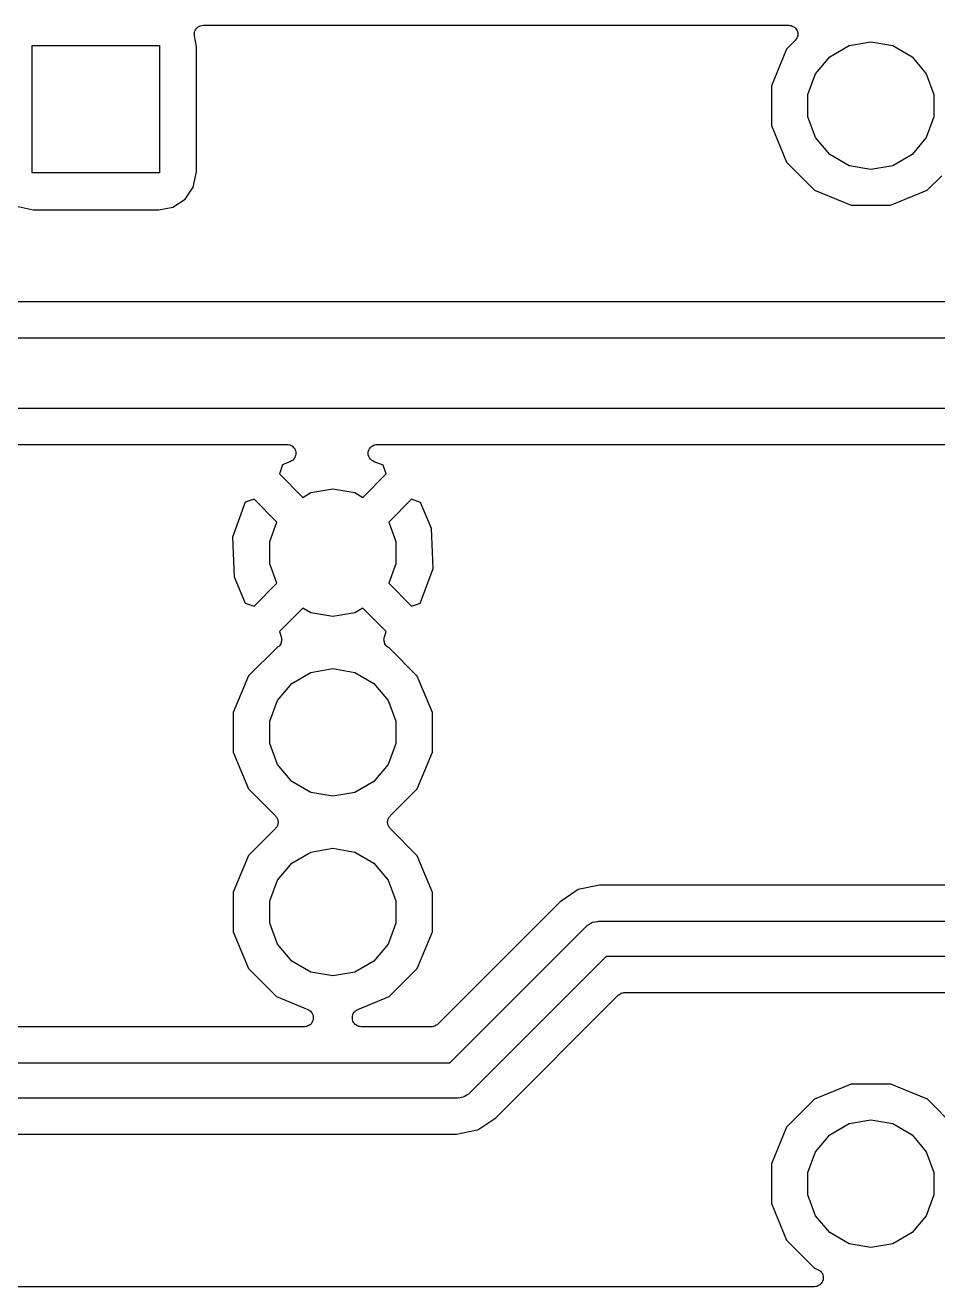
# Model space of a CAD drawing. Extents: x 102 to 201.3, y -111.4 to -93.6.
# Drawn here: x 125.89 to 138.8, y -111.42 to -93.58 of the extents above; entities that cross this region are included whole.
import ezdxf

# ---------------------------------------------------------------- set-up
doc = ezdxf.new("R2010")
doc.units = 0
doc.header["$MEASUREMENT"] = 0
doc.layers.add('BLACK', color=7, linetype='CONTINUOUS')

msp = doc.modelspace()

# ---------------------------------------------------------------- linework, layer by layer
at = {"layer": 'Black'}
for p, q in [((128.311, -93.6302), (128.325, -93.6137)), ((128.325, -93.6133), (128.326, -93.6127)), ((128.325, -93.6137), (128.325, -93.6133)), ((128.326, -93.6127), (128.344, -93.602)), ((128.344, -93.602), (128.363, -93.5912)), ((128.363, -93.591), (128.364, -93.5907)), ((128.363, -93.5912), (128.363, -93.591)), ((128.364, -93.5907), (128.385, -93.587)), ((128.385, -93.587), (128.406, -93.583)), ((128.406, -93.583), (128.407, -93.5831)), ((128.407, -93.5831), (128.407, -93.583)), ((128.407, -93.583), (136.689, -93.583)), ((136.689, -93.583), (136.705, -93.5859)), ((136.705, -93.5859), (136.722, -93.5874)), ((136.722, -93.5874), (136.727, -93.5897)), ((136.727, -93.5897), (136.732, -93.5907)), ((136.732, -93.5907), (136.747, -93.599)), ((136.747, -93.599), (136.762, -93.606)), ((136.762, -93.606), (136.766, -93.6099)), ((136.766, -93.6099), (136.771, -93.6127)), ((136.771, -93.6127), (136.781, -93.6255)), ((136.781, -93.6255), (136.793, -93.6372)), ((128.282, -93.6879), (128.29, -93.6679)), ((128.282, -93.6887), (128.282, -93.6879)), ((128.282, -93.6894), (128.282, -93.6887)), ((128.282, -93.7107), (128.282, -93.6894)), ((128.282, -93.7321), (128.282, -93.7107)), ((128.283, -93.7327), (128.282, -93.7321)), ((128.283, -93.7335), (128.283, -93.7327)), ((128.31, -93.8818), (128.283, -93.7335)), ((128.29, -93.6679), (128.297, -93.6478)), ((128.297, -93.6465), (128.311, -93.6302)), ((128.297, -93.6472), (128.297, -93.6465)), ((128.297, -93.6478), (128.297, -93.6472)), ((136.779, -93.7999), (136.657, -93.9214)), ((136.788, -93.7863), (136.779, -93.7999)), ((136.799, -93.7735), (136.788, -93.7863)), ((136.793, -93.6372), (136.795, -93.6423)), ((136.795, -93.6423), (136.799, -93.6465)), ((136.799, -93.6465), (136.805, -93.6621)), ((136.801, -93.7683), (136.799, -93.7735)), ((136.804, -93.7638), (136.801, -93.7683)), ((136.808, -93.7477), (136.804, -93.7638)), ((136.805, -93.6621), (136.812, -93.6772)), ((136.814, -93.7321), (136.808, -93.7477)), ((136.812, -93.6772), (136.812, -93.6827)), ((136.812, -93.6827), (136.814, -93.6879)), ((136.814, -93.6879), (136.814, -93.7046)), ((136.814, -93.7046), (136.816, -93.7212)), ((136.816, -93.7212), (136.814, -93.7265)), ((136.814, -93.7265), (136.814, -93.7321)), ((125.99, -95.67), (125.99, -93.87)), ((125.99, -93.87), (127.79, -93.87)), ((127.79, -93.87), (127.79, -95.67)), ((128.31, -95.6573), (128.31, -93.8818)), ((136.657, -93.9214), (136.442, -94.4387)), ((137.269, -94.0279), (137.541, -93.871)), ((137.541, -93.871), (137.85, -93.8166)), ((137.85, -93.8166), (138.159, -93.871)), ((138.159, -93.871), (138.431, -94.0279)), ((137.068, -94.2683), (137.269, -94.0279)), ((138.431, -94.0279), (138.632, -94.2683)), ((136.96, -94.5631), (137.068, -94.2683)), ((138.632, -94.2683), (138.74, -94.5631)), ((136.442, -94.4387), (136.442, -94.9988)), ((136.96, -94.8769), (136.96, -94.5631)), ((138.74, -94.5631), (138.74, -94.8769)), ((136.442, -94.9988), (136.656, -95.5165)), ((137.068, -95.1717), (136.96, -94.8769)), ((138.74, -94.8769), (138.632, -95.1717)), ((137.269, -95.4121), (137.068, -95.1717)), ((138.632, -95.1717), (138.431, -95.4121)), ((136.656, -95.5165), (137.051, -95.9129)), ((137.541, -95.569), (137.269, -95.4121)), ((137.85, -95.6234), (137.541, -95.569)), ((138.159, -95.569), (137.85, -95.6234)), ((138.431, -95.4121), (138.159, -95.569)), ((127.79, -95.67), (125.99, -95.67)), ((128.267, -95.8715), (128.31, -95.6573)), ((138.647, -95.9143), (138.851, -95.7103)), ((128.151, -96.0412), (128.267, -95.8715)), ((137.051, -95.9129), (137.569, -96.1278)), ((138.129, -96.1282), (138.647, -95.9143)), ((127.977, -96.1529), (128.151, -96.0412)), ((125.789, -96.1471), (126.003, -96.1904)), ((126.003, -96.1904), (127.778, -96.1904)), ((127.778, -96.1904), (127.977, -96.1529)), ((137.569, -96.1278), (138.129, -96.1282)), ((143.53, -97.492), (122.001, -97.492)), ((122.011, -98), (143.793, -98)), ((144, -99), (122.011, -99)), ((122.225, -99.508), (129.591, -99.508)), ((129.591, -99.508), (129.61, -99.5114)), ((129.61, -99.5114), (129.629, -99.5139)), ((130.824, -99.5156), (130.846, -99.5118)), ((130.846, -99.5118), (130.867, -99.508)), ((130.867, -99.508), (130.868, -99.508)), ((130.868, -99.508), (143.987, -99.508)), ((129.629, -99.5139), (129.632, -99.5152)), ((129.632, -99.5152), (129.634, -99.5157)), ((129.634, -99.5157), (129.651, -99.5253)), ((129.651, -99.5253), (129.668, -99.5342)), ((129.668, -99.5342), (129.67, -99.5363)), ((129.67, -99.5363), (129.673, -99.5377)), ((129.673, -99.5377), (129.685, -99.5525)), ((129.685, -99.5525), (129.698, -99.5668)), ((129.698, -99.5668), (129.699, -99.5694)), ((129.699, -99.5694), (129.701, -99.5715)), ((129.701, -99.5715), (129.707, -99.5897)), ((129.709, -99.6752), (129.704, -99.6936)), ((129.707, -99.5897), (129.715, -99.6075)), ((129.716, -99.6571), (129.709, -99.6752)), ((129.715, -99.6075), (129.715, -99.6103)), ((129.715, -99.6103), (129.716, -99.6129)), ((129.716, -99.6129), (129.716, -99.6323)), ((129.716, -99.6323), (129.717, -99.6516)), ((129.717, -99.6516), (129.716, -99.6542)), ((129.716, -99.6542), (129.716, -99.6571)), ((130.742, -99.6127), (130.75, -99.5917)), ((130.742, -99.6128), (130.742, -99.6127)), ((130.742, -99.6129), (130.742, -99.6128)), ((130.742, -99.6348), (130.742, -99.6129)), ((130.742, -99.6568), (130.742, -99.6348)), ((130.742, -99.6569), (130.742, -99.6568)), ((130.742, -99.6571), (130.742, -99.6569)), ((130.75, -99.6777), (130.742, -99.6571)), ((130.75, -99.5917), (130.757, -99.5715)), ((130.757, -99.6983), (130.75, -99.6777)), ((130.757, -99.5713), (130.772, -99.5545)), ((130.757, -99.5714), (130.757, -99.5713)), ((130.757, -99.5715), (130.757, -99.5714)), ((130.772, -99.5545), (130.786, -99.5377)), ((130.786, -99.5376), (130.805, -99.5267)), ((130.786, -99.5377), (130.786, -99.5376)), ((130.786, -99.5377), (130.786, -99.5377)), ((130.805, -99.5267), (130.824, -99.5157)), ((130.824, -99.5157), (130.824, -99.5156)), ((130.824, -99.5156), (130.824, -99.5156)), ((129.528, -99.7986), (129.485, -99.9257)), ((129.639, -99.7523), (129.528, -99.7986)), ((129.656, -99.742), (129.639, -99.7523)), ((129.673, -99.7323), (129.656, -99.742)), ((129.674, -99.7301), (129.673, -99.7323)), ((129.677, -99.7286), (129.674, -99.7301)), ((129.688, -99.7133), (129.677, -99.7286)), ((129.701, -99.6985), (129.688, -99.7133)), ((129.702, -99.6959), (129.701, -99.6985)), ((129.704, -99.6936), (129.702, -99.6959)), ((130.757, -99.6984), (130.757, -99.6983)), ((130.757, -99.6985), (130.757, -99.6984)), ((130.771, -99.7151), (130.757, -99.6985)), ((130.786, -99.7322), (130.771, -99.7151)), ((130.786, -99.7323), (130.786, -99.7322)), ((130.786, -99.7322), (130.786, -99.7322)), ((130.805, -99.7433), (130.786, -99.7323)), ((130.824, -99.7543), (130.805, -99.7433)), ((130.953, -99.8017), (130.824, -99.7543)), ((130.824, -99.7543), (130.824, -99.7543)), ((130.824, -99.7543), (130.824, -99.7543)), ((130.824, -99.7543), (130.824, -99.7543)), ((130.995, -99.9257), (130.953, -99.8017)), ((129.485, -99.9257), (129.816, -100.257)), ((130.664, -100.257), (130.995, -99.9257)), ((129.816, -100.257), (129.931, -100.191)), ((129.931, -100.191), (130.24, -100.137)), ((130.24, -100.137), (130.549, -100.191)), ((130.549, -100.191), (130.664, -100.257)), ((129.002, -100.327), (128.821, -100.819)), ((129.126, -100.285), (129.002, -100.327)), ((129.45, -100.609), (129.126, -100.285)), ((131.354, -100.285), (131.03, -100.609)), ((131.481, -100.328), (131.354, -100.285)), ((131.635, -100.698), (131.481, -100.328)), ((129.35, -100.883), (129.45, -100.609)), ((131.03, -100.609), (131.13, -100.883)), ((131.659, -101.261), (131.635, -100.698)), ((128.821, -100.819), (128.845, -101.382)), ((129.35, -101.197), (129.35, -100.883)), ((131.13, -100.883), (131.13, -101.197)), ((129.45, -101.471), (129.35, -101.197)), ((131.13, -101.197), (131.03, -101.471)), ((131.482, -101.742), (131.659, -101.261)), ((128.845, -101.382), (128.999, -101.752)), ((129.126, -101.795), (129.45, -101.471)), ((131.03, -101.471), (131.354, -101.795)), ((128.999, -101.752), (129.126, -101.795)), ((129.816, -101.823), (129.485, -102.154)), ((129.931, -101.889), (129.816, -101.823)), ((130.664, -101.823), (130.549, -101.889)), ((130.995, -102.154), (130.664, -101.823)), ((131.354, -101.795), (131.478, -101.753)), ((131.478, -101.753), (131.482, -101.742)), ((131.482, -101.742), (131.482, -101.742)), ((130.24, -101.943), (129.931, -101.889)), ((130.549, -101.889), (130.24, -101.943)), ((129.485, -102.154), (129.51, -102.23)), ((130.969, -102.23), (130.995, -102.154)), ((129.476, -102.364), (129.463, -102.372)), ((129.48, -102.359), (129.476, -102.364)), ((129.485, -102.354), (129.48, -102.359)), ((129.493, -102.341), (129.485, -102.354)), ((129.503, -102.329), (129.493, -102.341)), ((129.505, -102.323), (129.503, -102.329)), ((129.508, -102.317), (129.505, -102.323)), ((129.511, -102.302), (129.508, -102.317)), ((129.51, -102.23), (129.511, -102.237)), ((129.511, -102.237), (129.514, -102.243)), ((129.516, -102.287), (129.511, -102.302)), ((129.514, -102.243), (129.515, -102.258)), ((129.515, -102.258), (129.517, -102.273)), ((129.517, -102.273), (129.516, -102.28)), ((129.516, -102.28), (129.516, -102.287)), ((130.963, -102.274), (130.965, -102.259)), ((130.964, -102.28), (130.963, -102.274)), ((130.964, -102.287), (130.964, -102.28)), ((130.969, -102.302), (130.964, -102.287)), ((130.965, -102.259), (130.966, -102.243)), ((130.966, -102.243), (130.968, -102.237)), ((130.968, -102.237), (130.969, -102.23)), ((130.972, -102.317), (130.969, -102.302)), ((130.975, -102.323), (130.972, -102.317)), ((130.977, -102.329), (130.975, -102.323)), ((130.986, -102.342), (130.977, -102.329)), ((130.995, -102.355), (130.986, -102.342)), ((131, -102.359), (130.995, -102.355)), ((131.004, -102.364), (131, -102.359)), ((131.017, -102.373), (131.004, -102.364)), ((129.446, -102.384), (129.047, -102.781)), ((129.451, -102.382), (129.446, -102.384)), ((129.463, -102.372), (129.451, -102.382)), ((131.029, -102.382), (131.017, -102.373)), ((131.035, -102.384), (131.029, -102.382)), ((131.037, -102.386), (131.035, -102.384)), ((131.434, -102.783), (131.037, -102.386)), ((129.931, -102.731), (130.24, -102.677)), ((130.24, -102.677), (130.549, -102.731)), ((129.047, -102.781), (128.832, -103.299)), ((129.458, -103.128), (129.659, -102.888)), ((129.659, -102.888), (129.931, -102.731)), ((130.549, -102.731), (130.821, -102.888)), ((130.821, -102.888), (131.022, -103.128)), ((131.648, -103.301), (131.434, -102.783)), ((129.35, -103.423), (129.458, -103.128)), ((131.022, -103.128), (131.13, -103.423)), ((128.832, -103.299), (128.832, -103.859)), ((129.35, -103.737), (129.35, -103.423)), ((131.13, -103.423), (131.13, -103.737)), ((131.648, -103.861), (131.648, -103.301)), ((129.458, -104.032), (129.35, -103.737)), ((131.13, -103.737), (131.022, -104.032)), ((128.832, -103.859), (129.046, -104.377)), ((131.433, -104.379), (131.648, -103.861)), ((129.659, -104.272), (129.458, -104.032)), ((131.022, -104.032), (130.821, -104.272)), ((129.931, -104.429), (129.659, -104.272)), ((130.821, -104.272), (130.549, -104.429)), ((129.046, -104.377), (129.429, -104.761)), ((130.24, -104.483), (129.931, -104.429)), ((130.549, -104.429), (130.24, -104.483)), ((131.051, -104.76), (131.433, -104.379)), ((129.429, -104.761), (129.435, -104.77)), ((129.435, -104.77), (129.443, -104.778)), ((129.443, -104.778), (129.448, -104.788)), ((129.448, -104.788), (129.454, -104.797)), ((129.454, -104.797), (129.457, -104.807)), ((129.457, -104.807), (129.462, -104.818)), ((129.462, -104.818), (129.463, -104.829)), ((129.463, -104.829), (129.466, -104.839)), ((129.466, -104.862), (129.463, -104.872)), ((129.466, -104.839), (129.465, -104.85)), ((129.465, -104.85), (129.466, -104.862)), ((131.014, -104.838), (131.017, -104.828)), ((131.015, -104.85), (131.014, -104.838)), ((131.014, -104.861), (131.015, -104.85)), ((131.017, -104.871), (131.014, -104.861)), ((131.017, -104.828), (131.018, -104.817)), ((131.018, -104.817), (131.023, -104.807)), ((131.023, -104.807), (131.026, -104.796)), ((131.026, -104.796), (131.032, -104.787)), ((131.032, -104.787), (131.037, -104.777)), ((131.037, -104.777), (131.045, -104.769)), ((131.045, -104.769), (131.051, -104.76)), ((129.429, -104.94), (129.047, -105.321)), ((129.435, -104.931), (129.429, -104.94)), ((129.443, -104.923), (129.435, -104.931)), ((129.448, -104.913), (129.443, -104.923)), ((129.454, -104.904), (129.448, -104.913)), ((129.457, -104.893), (129.454, -104.904)), ((129.462, -104.883), (129.457, -104.893)), ((129.463, -104.872), (129.462, -104.883)), ((131.018, -104.882), (131.017, -104.871)), ((131.023, -104.893), (131.018, -104.882)), ((131.026, -104.903), (131.023, -104.893)), ((131.032, -104.912), (131.026, -104.903)), ((131.037, -104.922), (131.032, -104.912)), ((131.045, -104.93), (131.037, -104.922)), ((131.051, -104.939), (131.045, -104.93)), ((131.434, -105.323), (131.051, -104.939)), ((129.931, -105.271), (130.24, -105.217)), ((130.24, -105.217), (130.549, -105.271)), ((129.047, -105.321), (128.832, -105.839)), ((129.659, -105.428), (129.931, -105.271)), ((130.549, -105.271), (130.821, -105.428)), ((131.648, -105.841), (131.434, -105.323)), ((129.458, -105.668), (129.659, -105.428)), ((130.821, -105.428), (131.022, -105.668)), ((129.35, -105.963), (129.458, -105.668)), ((131.022, -105.668), (131.13, -105.963)), ((134.013, -105.742), (133.711, -105.802)), ((143.633, -105.742), (134.013, -105.742)), ((128.832, -105.839), (128.832, -106.399)), ((131.648, -106.401), (131.648, -105.841)), ((133.711, -105.802), (133.455, -105.973)), ((129.35, -106.277), (129.35, -105.963)), ((131.13, -105.963), (131.13, -106.277)), ((133.455, -105.973), (131.723, -107.705)), ((129.458, -106.572), (129.35, -106.277)), ((131.13, -106.277), (131.022, -106.572)), ((133.868, -106.292), (133.894, -106.273)), ((133.894, -106.273), (133.905, -106.271)), ((133.905, -106.271), (133.914, -106.265)), ((133.914, -106.265), (133.947, -106.259)), ((133.947, -106.259), (133.978, -106.251)), ((133.978, -106.251), (133.989, -106.252)), ((133.989, -106.252), (134, -106.25)), ((134, -106.25), (143.896, -106.25)), ((128.832, -106.399), (129.046, -106.917)), ((131.433, -106.919), (131.648, -106.401)), ((131.896, -108.25), (133.823, -106.323)), ((133.823, -106.323), (133.832, -106.317)), ((133.832, -106.317), (133.839, -106.308)), ((133.839, -106.308), (133.868, -106.292)), ((129.659, -106.812), (129.458, -106.572)), ((131.022, -106.572), (130.821, -106.812)), ((129.931, -106.969), (129.659, -106.812)), ((130.821, -106.812), (130.549, -106.969)), ((134.104, -106.75), (132.177, -108.677)), ((144, -106.75), (134.104, -106.75)), ((129.046, -106.917), (129.441, -107.313)), ((130.24, -107.023), (129.931, -106.969)), ((130.549, -106.969), (130.24, -107.023)), ((131.037, -107.314), (131.433, -106.919)), ((129.441, -107.313), (129.886, -107.498)), ((130.593, -107.498), (131.037, -107.314)), ((132.545, -109.027), (134.277, -107.295)), ((134.277, -107.295), (134.281, -107.292)), ((134.281, -107.292), (134.285, -107.288)), ((134.285, -107.288), (134.299, -107.279)), ((134.299, -107.279), (134.313, -107.27)), ((134.313, -107.27), (134.318, -107.268)), ((134.318, -107.268), (134.323, -107.266)), ((134.323, -107.266), (134.339, -107.263)), ((134.339, -107.263), (134.356, -107.258)), ((134.356, -107.258), (134.361, -107.259)), ((134.361, -107.259), (134.367, -107.258)), ((134.367, -107.258), (143.987, -107.258)), ((129.886, -107.498), (129.903, -107.508)), ((129.903, -107.508), (129.919, -107.518)), ((129.919, -107.518), (129.921, -107.52)), ((129.921, -107.52), (129.924, -107.521)), ((129.924, -107.521), (129.935, -107.537)), ((129.935, -107.537), (129.948, -107.551)), ((130.531, -107.551), (130.544, -107.537)), ((130.544, -107.537), (130.556, -107.521)), ((130.556, -107.521), (130.558, -107.52)), ((130.558, -107.52), (130.56, -107.518)), ((130.56, -107.518), (130.577, -107.508)), ((130.577, -107.508), (130.593, -107.498)), ((129.915, -107.716), (129.898, -107.725)), ((129.917, -107.714), (129.915, -107.716)), ((129.919, -107.712), (129.917, -107.714)), ((129.932, -107.698), (129.919, -107.712)), ((129.945, -107.683), (129.932, -107.698)), ((129.946, -107.681), (129.945, -107.683)), ((129.948, -107.678), (129.946, -107.681)), ((129.948, -107.551), (129.949, -107.554)), ((129.954, -107.66), (129.948, -107.678)), ((129.949, -107.554), (129.95, -107.556)), ((129.95, -107.556), (129.956, -107.575)), ((129.962, -107.643), (129.954, -107.66)), ((129.956, -107.575), (129.963, -107.593)), ((129.963, -107.637), (129.962, -107.64)), ((129.962, -107.64), (129.962, -107.643)), ((129.963, -107.593), (129.963, -107.596)), ((129.963, -107.596), (129.964, -107.599)), ((129.964, -107.599), (129.963, -107.618)), ((129.963, -107.618), (129.963, -107.637)), ((130.516, -107.593), (130.523, -107.575)), ((130.516, -107.596), (130.516, -107.593)), ((130.516, -107.598), (130.516, -107.596)), ((130.516, -107.618), (130.516, -107.598)), ((130.516, -107.637), (130.516, -107.618)), ((130.517, -107.64), (130.516, -107.637)), ((130.517, -107.642), (130.517, -107.64)), ((130.525, -107.66), (130.517, -107.642)), ((130.523, -107.575), (130.529, -107.556)), ((130.531, -107.678), (130.525, -107.66)), ((130.529, -107.556), (130.531, -107.554)), ((130.531, -107.554), (130.531, -107.551)), ((130.533, -107.681), (130.531, -107.678)), ((130.534, -107.683), (130.533, -107.681)), ((130.547, -107.697), (130.534, -107.683)), ((130.56, -107.712), (130.547, -107.697)), ((130.562, -107.714), (130.56, -107.712)), ((130.564, -107.716), (130.562, -107.714)), ((130.581, -107.725), (130.564, -107.716)), ((131.715, -107.712), (131.701, -107.721)), ((131.719, -107.708), (131.715, -107.712)), ((131.723, -107.705), (131.719, -107.708)), ((129.838, -107.742), (121.867, -107.742)), ((129.857, -107.739), (129.838, -107.742)), ((129.876, -107.736), (129.857, -107.739)), ((129.878, -107.735), (129.876, -107.736)), ((129.881, -107.734), (129.878, -107.735)), ((129.898, -107.725), (129.881, -107.734)), ((130.598, -107.734), (130.581, -107.725)), ((130.601, -107.735), (130.598, -107.734)), ((130.603, -107.736), (130.601, -107.735)), ((130.622, -107.739), (130.603, -107.736)), ((130.641, -107.742), (130.622, -107.739)), ((131.633, -107.742), (130.641, -107.742)), ((131.639, -107.741), (131.633, -107.742)), ((131.644, -107.742), (131.639, -107.741)), ((131.661, -107.737), (131.644, -107.742)), ((131.677, -107.734), (131.661, -107.737)), ((131.682, -107.732), (131.677, -107.734)), ((131.687, -107.73), (131.682, -107.732)), ((131.701, -107.721), (131.687, -107.73)), ((121.604, -108.25), (131.896, -108.25)), ((137.571, -108.552), (137.053, -108.766)), ((138.131, -108.552), (137.571, -108.552)), ((138.649, -108.767), (138.131, -108.552)), ((132, -108.75), (121.5, -108.75)), ((132.011, -108.748), (132, -108.75)), ((132.022, -108.749), (132.011, -108.748)), ((132.053, -108.741), (132.022, -108.749)), ((132.086, -108.735), (132.053, -108.741)), ((132.095, -108.729), (132.086, -108.735)), ((132.106, -108.727), (132.095, -108.729)), ((132.132, -108.708), (132.106, -108.727)), ((132.161, -108.692), (132.132, -108.708)), ((132.168, -108.683), (132.161, -108.692)), ((132.177, -108.677), (132.168, -108.683)), ((137.053, -108.766), (136.657, -109.161)), ((139.03, -109.149), (138.649, -108.767)), ((132.289, -109.198), (132.545, -109.027)), ((137.269, -109.268), (137.541, -109.111)), ((137.541, -109.111), (137.85, -109.057)), ((137.85, -109.057), (138.159, -109.111)), ((138.159, -109.111), (138.431, -109.268)), ((121.513, -109.258), (131.987, -109.258)), ((131.987, -109.258), (132.258, -109.204)), ((132.258, -109.204), (132.289, -109.198)), ((132.258, -109.204), (132.258, -109.204)), ((136.657, -109.161), (136.442, -109.679)), ((137.068, -109.508), (137.269, -109.268)), ((138.431, -109.268), (138.632, -109.508)), ((136.442, -109.679), (136.442, -110.239)), ((136.96, -109.803), (137.068, -109.508)), ((138.632, -109.508), (138.74, -109.803)), ((136.96, -110.117), (136.96, -109.803)), ((138.74, -109.803), (138.74, -110.117)), ((137.068, -110.412), (136.96, -110.117)), ((138.74, -110.117), (138.632, -110.412)), ((136.442, -110.239), (136.656, -110.757)), ((137.269, -110.652), (137.068, -110.412)), ((138.632, -110.412), (138.431, -110.652)), ((137.541, -110.809), (137.269, -110.652)), ((138.431, -110.652), (138.159, -110.809)), ((136.656, -110.757), (137.051, -111.153)), ((137.85, -110.863), (137.541, -110.809)), ((138.159, -110.809), (137.85, -110.863)), ((137.051, -111.153), (137.099, -111.173)), ((137.099, -111.173), (137.115, -111.183)), ((137.115, -111.183), (137.132, -111.193)), ((137.132, -111.193), (137.134, -111.195)), ((137.134, -111.195), (137.136, -111.196)), ((137.136, -111.196), (137.148, -111.212)), ((137.148, -111.212), (137.16, -111.227)), ((137.16, -111.227), (137.161, -111.229)), ((137.161, -111.229), (137.163, -111.231)), ((137.163, -111.231), (137.169, -111.25)), ((137.169, -111.25), (137.175, -111.268)), ((137.175, -111.268), (137.175, -111.271)), ((137.175, -111.271), (137.176, -111.274)), ((137.176, -111.274), (137.175, -111.293)), ((137.05, -111.417), (102.21, -111.417)), ((137.069, -111.414), (137.05, -111.417)), ((137.088, -111.411), (137.069, -111.414)), ((137.091, -111.41), (137.088, -111.411)), ((137.094, -111.409), (137.091, -111.41)), ((137.11, -111.4), (137.094, -111.409)), ((137.128, -111.391), (137.11, -111.4)), ((137.129, -111.389), (137.128, -111.391)), ((137.132, -111.387), (137.129, -111.389)), ((137.144, -111.373), (137.132, -111.387)), ((137.157, -111.358), (137.144, -111.373)), ((137.158, -111.356), (137.157, -111.358)), ((137.16, -111.353), (137.158, -111.356)), ((137.167, -111.335), (137.16, -111.353)), ((137.174, -111.318), (137.167, -111.335)), ((137.175, -111.312), (137.174, -111.315)), ((137.174, -111.315), (137.174, -111.318)), ((137.175, -111.293), (137.175, -111.312))]:
    msp.add_line(p, q, dxfattribs=at)

doc.saveas('drawing.dxf')
